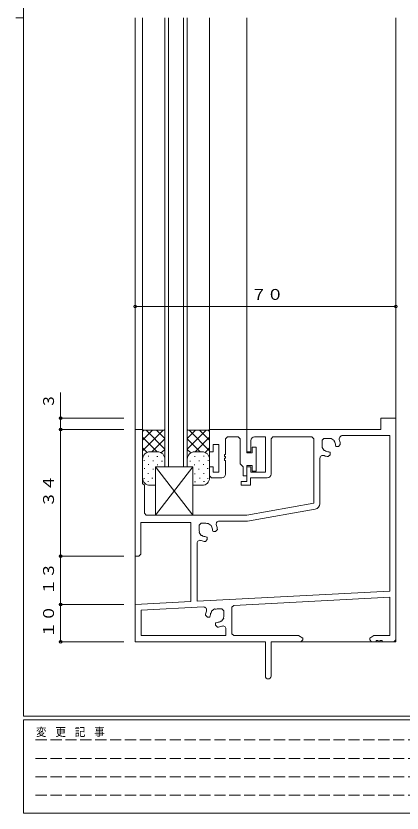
# Model space of a CAD drawing. Units: millimetres on the paper. Extents: x -297 to 270, y -210 to 193.
# Drawn here: x -297 to -193.3, y -210 to 4 of the extents above; entities that cross this region are included whole.
import ezdxf
from ezdxf.enums import TextEntityAlignment as Align

# ---------------------------------------------------------------- set-up
doc = ezdxf.new("R2010")
doc.units = ezdxf.units.MM
doc.linetypes.add('DASHED3', pattern=[4, 3, -1])
for name, color, linetype, lineweight in [('0-1_YKK_ZWAK', 7, 'Continuous', 9), ('0-3_YKK_11', 7, 'Continuous', 9), ('0-4_YKK_12', 2, 'Continuous', 9), ('0-6_YKK_13', 4, 'Continuous', 9), ('0-7_YKK_D', 6, 'Continuous', 9)]:
    doc.layers.add(name, color=color, linetype=linetype, lineweight=lineweight)
doc.styles.add('ＭＳ ゴシック', font='')
doc.styles.get('ＭＳ ゴシック').set_extended_font_data('MS Gothic')

msp = doc.modelspace()

# ---------------------------------------------------------------- linework, layer by layer
at = {"layer": '0-1_YKK_ZWAK'}
for p, q in [((-295, -184), (-295, 191)), ((-297, 3.5), (-295, 3.5)), ((255, -184), (-295, -184)), ((-295, -210), (-295, -185)), ((228, -185), (-295, -185)), ((-295, -210), (228, -210))]:
    msp.add_line(p, q, dxfattribs=at)
at = {"layer": '0-1_YKK_ZWAK', "linetype": 'DASHED3'}
for p, q in [((-291.715, -190.366), (-114.435, -190.366)), ((-291.715, -195.315), (-114.435, -195.315)), ((-291.715, -200.264), (-114.435, -200.264)), ((-291.715, -205.213), (-114.435, -205.213))]:
    msp.add_line(p, q, dxfattribs=at)
at = {"layer": '0-3_YKK_11'}
for p, q in [((-195, -104), (-195, -163.5)), ((-265, -107), (-263, -107)), ((-265, -141), (-265, -107)), ((-263, -107), (-263, -121.5)), ((-245, -107), (-245, -113)), ((-235, -107), (-245, -107)), ((-235, -113), (-235, -107)), ((-235, -113.3), (-235, -107)), ((-235, -107), (-199, -107)), ((-240.7, -109.5), (-240.2, -109)), ((-230, -109), (-232.9, -109)), ((-230, -118.5), (-230, -109)), ((-228, -109), (-228.5, -109.5)), ((-217.5, -109), (-228, -109)), ((-217, -109.5), (-217.5, -109)), ((-196.63, -108.63), (-209.213, -108.63)), ((-196.63, -150.417), (-196.63, -108.63)), ((-240.7, -113.7), (-240.7, -109.5)), ((-236.8, -109.5), (-236.8, -116.2)), ((-233.9, -110), (-233.9, -113)), ((-228.5, -109.5), (-228.5, -119)), ((-217, -126.826), (-217, -109.5)), ((-214.8, -109.9), (-214.8, -111.2)), ((-233.9, -113), (-235, -113)), ((-212.993, -113), (-212.709, -113.117)), ((-240.7, -119), (-240.7, -115.3)), ((-215.37, -114.77), (-215.37, -126.935)), ((-212.611, -113.781), (-213.128, -114.297)), ((-245, -117), (-245, -119.5)), ((-236.8, -116.2), (-236, -117)), ((-236, -117), (-236, -119.5)), ((-235, -119.5), (-235, -116.7)), ((-235, -121), (-235, -117)), ((-236, -119.5), (-235, -119.5)), ((-263, -121.5), (-262.5, -122)), ((-236.5, -122), (-236.5, -121)), ((-236.5, -121), (-235, -121)), ((-234, -120), (-234, -122)), ((-229.5, -120), (-234, -120)), ((-262.5, -122), (-262.5, -129.5)), ((-234, -122), (-236.5, -122)), ((-235, -130), (-217, -126.826)), ((-216.61, -128.412), (-234.857, -131.63)), ((-262.5, -129.5), (-262, -130)), ((-262, -130), (-235, -130)), ((-250, -132), (-263.5, -132)), ((-263.5, -132), (-263.5, -140.5)), ((-250, -153.214), (-250, -132)), ((-246, -132.2), (-247.3, -132.2)), ((-234.857, -131.63), (-242.43, -131.63)), ((-245.611, -136.581), (-246.128, -137.097)), ((-248.37, -137.57), (-248.37, -153.128)), ((-248.37, -153.128), (-196.63, -150.417)), ((-265, -154), (-250, -153.214)), ((-265, -164), (-265, -154)), ((-196.63, -152.049), (-238.526, -154.245)), ((-196.63, -162.37), (-196.63, -152.049)), ((-263.37, -155.547), (-246.629, -154.669)), ((-263.37, -162.37), (-263.37, -155.547)), ((-238.526, -154.245), (-239, -154.744)), ((-239, -154.744), (-239, -161.87)), ((-241.21, -157.653), (-241.774, -158.459)), ((-241.26, -157.462), (-241.21, -157.653)), ((-241.774, -158.459), (-241.971, -158.477)), ((-240.63, -162.37), (-263.37, -162.37)), ((-240.63, -160.57), (-240.63, -162.37)), ((-239, -161.87), (-238.5, -162.37)), ((-238.5, -162.37), (-221.091, -162.37)), ((-202, -163), (-200.909, -162.37)), ((-200.909, -162.37), (-196.63, -162.37)), ((-230, -164), (-265, -164)), ((-230, -173.25), (-230, -164)), ((-228.5, -164), (-228.5, -173.25)), ((-202, -163.5), (-202, -163)), ((-201.5, -164), (-202, -163.5)), ((-195.5, -164), (-198.7, -164)), ((-195, -163.5), (-195.5, -164))]:
    msp.add_line(p, q, dxfattribs=at)
for points in [[(-199, -107), (-199, -104), (-195, -104)], [(-240.2, -109), (-237.3, -109), (-236.8, -109.5)], [(-245, -113), (-244, -113), (-244, -111), (-242.5, -111), (-242.5, -118.5), (-244, -118.5), (-244, -117), (-245, -117)], [(-213, -109.4), (-214.3, -109.4), (-214.8, -109.9)], [(-211.523, -110.171), (-211.541, -109.974), (-212.347, -109.41), (-212.538, -109.46)], [(-209.903, -111.072), (-210.419, -111.589), (-210.985, -111.589), (-211.083, -111.491), (-211.2, -111.206)], [(-235, -116.7), (-233.6, -116.7), (-233.6, -118.2), (-232.5, -118.2), (-232.5, -111.8), (-233.6, -111.8), (-233.6, -113.3), (-235, -113.3)], [(-214.74, -111.662), (-214.79, -111.853), (-214.226, -112.659), (-214.029, -112.677)], [(-212.709, -113.117), (-212.611, -113.215), (-212.611, -113.781)], [(-240.7, -115.3), (-241, -115.3), (-241, -114.7), (-240.7, -114.7), (-240.7, -114.3), (-241, -114.3), (-241, -113.7), (-240.7, -113.7)], [(-235, -117), (-233.9, -117), (-233.9, -118.5), (-230, -118.5)], [(-245, -119.5), (-244.5, -120), (-241.7, -120)], [(-247.3, -132.2), (-247.8, -132.7), (-247.8, -134)], [(-244.523, -132.971), (-244.541, -132.774), (-245.347, -132.21), (-245.538, -132.26)], [(-247.74, -134.462), (-247.79, -134.653), (-247.226, -135.459), (-247.029, -135.477)], [(-242.903, -133.872), (-243.419, -134.389), (-243.985, -134.389), (-244.083, -134.291), (-244.2, -134.007)], [(-245.993, -135.8), (-245.709, -135.917), (-245.611, -136.015), (-245.611, -136.581)], [(-263.5, -140.5), (-264, -141), (-265, -141)], [(-244.477, -155.971), (-244.459, -155.774), (-243.653, -155.21), (-243.462, -155.26)], [(-243, -155.2), (-241.7, -155.2), (-241.2, -155.7), (-241.2, -157)], [(-246.097, -156.872), (-245.581, -157.389), (-245.015, -157.389), (-244.917, -157.291), (-244.8, -157.007)], [(-243.007, -158.8), (-243.291, -158.917), (-243.389, -159.015), (-243.389, -159.581), (-242.872, -160.097)], [(-221.091, -162.37), (-220, -163), (-220, -163.5), (-220.5, -164), (-228.5, -164)], [(-198.7, -164), (-198.7, -163.7), (-199.3, -163.7), (-199.3, -164), (-199.7, -164), (-199.7, -163.7), (-200.3, -163.7), (-200.3, -164), (-201.5, -164)]]:
    msp.add_lwpolyline(points, dxfattribs=at)
for centre, radius, start, end in [((-232.9, -110), 1, 90, 180), ((-209.213, -109.63), 1, 90, 202.51509), ((-213, -111.2), 1.8, 180, 194.87236), ((-213, -111.2), 1.8, 75.12756, 90), ((-213, -111.2), 1.8, 359.79283, 34.87236), ((-213, -111.2), 3.1, 2.35768, 22.51509), ((-213, -111.2), 1.8, 235.12756, 270.20715), ((-214.57, -114.77), 0.8, 66.26143, 180), ((-213, -111.2), 3.1, 246.26143, 267.6423), ((-241.7, -119), 1, 270, 359.99992), ((-229.5, -119), 1, 270, 0), ((-216.87, -126.935), 1.5, 280, 0), ((-246, -134), 1.8, 75.12756, 90), ((-242.43, -132.43), 0.8, 90, 203.73856), ((-246, -134), 1.8, 180, 194.87236), ((-246, -134), 1.8, 359.79283, 34.87236), ((-246, -134), 3.1, 2.35768, 23.73856), ((-247.57, -137.57), 0.8, 66.26143, 180), ((-246, -134), 3.1, 246.26143, 267.6423), ((-246, -134), 1.8, 235.12756, 270.20715), ((-246.587, -155.468), 0.8, 336.87517, 93), ((-243, -157), 3.1, 156.87517, 177.6423), ((-243, -157), 1.8, 145.12756, 180.20715), ((-243, -157), 1.8, 90, 104.87236), ((-243, -157), 1.8, 345.12756, 0), ((-243, -157), 1.8, 269.79283, 304.87236), ((-243, -157), 3.1, 272.35768, 293.73856), ((-241.43, -160.57), 0.8, 0, 113.73856), ((-229.25, -173.25), 0.75, 180, 0)]:
    msp.add_arc(centre, radius, start, end, dxfattribs=at)
at = {"layer": '0-4_YKK_12'}
for p, q in [((-265, -164), (-265, 3.5)), ((-263, 3.5), (-263, -107.3)), ((-257, -69), (-257, 3.5)), ((-256, -69), (-256, 3.5)), ((-252, -69), (-252, 3.5)), ((-251, -69), (-251, 3.5)), ((-245, -107.3), (-245, 3.5)), ((-235, -107.3), (-235, 3.5)), ((-195, -164), (-195, 3.5)), ((-257, -117), (-257, -67.401)), ((-256, -117), (-256, -67.401)), ((-252, -117), (-252, -67.401)), ((-251, -117), (-251, -67.401)), ((-257, -117), (-251, -117)), ((-265, -164), (-230.3, -164)), ((-228.2, -164), (-195, -164))]:
    msp.add_line(p, q, dxfattribs=at)
at = {"layer": '0-6_YKK_13'}
for p, q in [((-263, -107), (-262.8, -107.2)), ((-263, -120), (-263, -107)), ((-257, -107), (-257.2, -107.2)), ((-257, -107), (-257, -117)), ((-251, -107), (-250.8, -107.2)), ((-251, -107), (-251, -117)), ((-245, -107), (-245.2, -107.2)), ((-245, -120), (-245, -107)), ((-263, -109.872), (-260.328, -107.2)), ((-263, -107.543), (-262.657, -107.2)), ((-263, -112.7), (-257.5, -107.2)), ((-259.1, -113), (-263, -109.1)), ((-257, -107.2), (-262.8, -107.2)), ((-257, -112.272), (-262.072, -107.2)), ((-257, -109.443), (-259.243, -107.2)), ((-251, -109.443), (-248.757, -107.2)), ((-251, -112.272), (-245.928, -107.2)), ((-251, -107.2), (-245.2, -107.2)), ((-245, -112.7), (-250.5, -107.2)), ((-248.9, -113), (-245, -109.1)), ((-245, -109.872), (-247.672, -107.2)), ((-245, -107.543), (-245.343, -107.2)), ((-260.472, -113), (-257, -109.528)), ((-247.528, -113), (-251, -109.528)), ((-261.773, -113.155), (-263, -111.928)), ((-258.8, -113), (-261, -113)), ((-257.872, -113.229), (-257, -112.357)), ((-250.128, -113.229), (-251, -112.357)), ((-249.2, -113), (-247, -113)), ((-246.227, -113.155), (-245, -111.928)), ((-262.49, -115.343), (-262.69, -115.343)), ((-261.335, -114.14), (-261.535, -114.14)), ((-260.084, -115.439), (-260.284, -115.439)), ((-258.929, -114.236), (-259.129, -114.236)), ((-257.677, -115.535), (-257.877, -115.535)), ((-250.323, -115.535), (-250.123, -115.535)), ((-249.071, -114.236), (-248.871, -114.236)), ((-247.916, -115.439), (-247.716, -115.439)), ((-246.665, -114.14), (-246.465, -114.14)), ((-245.51, -115.343), (-245.31, -115.343)), ((-262.394, -117.46), (-262.594, -117.46)), ((-261.287, -116.426), (-261.487, -116.426)), ((-260.036, -117.629), (-260.236, -117.629)), ((-259.5, -117), (-259.5, -130)), ((-259.5, -130), (-249.5, -117)), ((-259.5, -117), (-249.5, -117)), ((-258.881, -116.522), (-259.081, -116.522)), ((-249.5, -117), (-249.5, -130)), ((-249.119, -116.522), (-248.919, -116.522)), ((-247.964, -117.629), (-247.764, -117.629)), ((-246.713, -116.426), (-246.513, -116.426)), ((-245.606, -117.46), (-245.406, -117.46)), ((-261.359, -118.856), (-261.559, -118.856)), ((-249.047, -118.952), (-248.847, -118.952)), ((-246.641, -118.856), (-246.441, -118.856)), ((-262.442, -120.156), (-262.642, -120.156)), ((-261.4, -120.977), (-261.6, -120.977)), ((-260.276, -120.083), (-260.476, -120.083)), ((-249.006, -121.073), (-248.806, -121.073)), ((-247.724, -120.083), (-247.524, -120.083)), ((-246.6, -120.977), (-246.4, -120.977)), ((-245.558, -120.156), (-245.358, -120.156)), ((-259.5, -122), (-261, -122)), ((-249.2, -122), (-247, -122))]:
    msp.add_line(p, q, dxfattribs=at)
msp.add_lwpolyline([(-259.5, -117), (-249.5, -130), (-259.5, -130)], dxfattribs=at)
for centre, start, end in [((-261, -115), 90, 180), ((-259, -115), 0, 90), ((-249, -115), 90, 180), ((-247, -115), 0, 90), ((-261, -120), 180, 270), ((-249, -120), 255.52248, 270), ((-247, -120), 270, 0)]:
    msp.add_arc(centre, 2, start, end, dxfattribs=at)
at = {"layer": '0-7_YKK_D'}
for p, q in [((-264.998, -74), (-195.003, -74)), ((-285, -97.1), (-285, -107)), ((-268, -104), (-285.5, -104)), ((-268, -107), (-285.5, -107)), ((-268, -107), (-285.5, -107)), ((-285, -107), (-285, -141)), ((-268, -141), (-285.5, -141)), ((-268, -141), (-285.5, -141)), ((-285, -154), (-285, -141)), ((-268, -154), (-285.5, -154)), ((-268, -154), (-285.5, -154)), ((-285, -154), (-285, -164)), ((-268, -164), (-285.5, -164))]:
    msp.add_line(p, q, dxfattribs=at)
for centre, start, end in [((-264.998, -74), 0, 180), ((-264.998, -74), 180, 0), ((-195.003, -74), 0, 180), ((-195.003, -74), 180, 0), ((-285, -104), 0, 180), ((-285, -104), 180, 0), ((-285, -107), 0, 180), ((-285, -107), 0, 180), ((-285, -107), 180, 0), ((-285, -107), 180, 0), ((-285, -141), 0, 180), ((-285, -141), 0, 180), ((-285, -141), 180, 0), ((-285, -141), 180, 0), ((-285, -154), 0, 180), ((-285, -154), 0, 180), ((-285, -154), 180, 0), ((-285, -154), 180, 0), ((-285, -164), 0, 180), ((-285, -164), 180, 0)]:
    msp.add_arc(centre, 0.375, start, end, dxfattribs=at)

# ---------------------------------------------------------------- texts
at = {"layer": '0-1_YKK_ZWAK', "insert": (-291.633, -189.605), "char_height": 2.199, "attachment_point": 7, "style": 'ＭＳ ゴシック'}
msp.add_mtext('\\T1.22;\\W0.95;変\\~更\\~記\\~事', dxfattribs=at)
at = {"layer": '0-7_YKK_D', "color": 7, "style": 'ＭＳ ゴシック', "width": 1.1}
msp.add_text('７０', height=2.933, dxfattribs=at).set_placement((-233.982, -73.1), align=Align.BOTTOM_LEFT)
at = {"layer": '0-7_YKK_D', "color": 7, "style": 'ＭＳ ゴシック'}
msp.add_text('３', height=2.933, rotation=90, dxfattribs=at).set_placement((-285.9, -101.382), align=Align.BOTTOM_LEFT)
at = {"layer": '0-7_YKK_D', "color": 7, "style": 'ＭＳ ゴシック', "width": 1.1}
for s, p in [('３４', (-285.9, -127.982)), ('１３', (-285.9, -151.482)), ('１０', (-285.9, -162.982))]:
    msp.add_text(s, height=2.933, rotation=90, dxfattribs=at).set_placement(p, align=Align.BOTTOM_LEFT)

doc.saveas('drawing.dxf')
